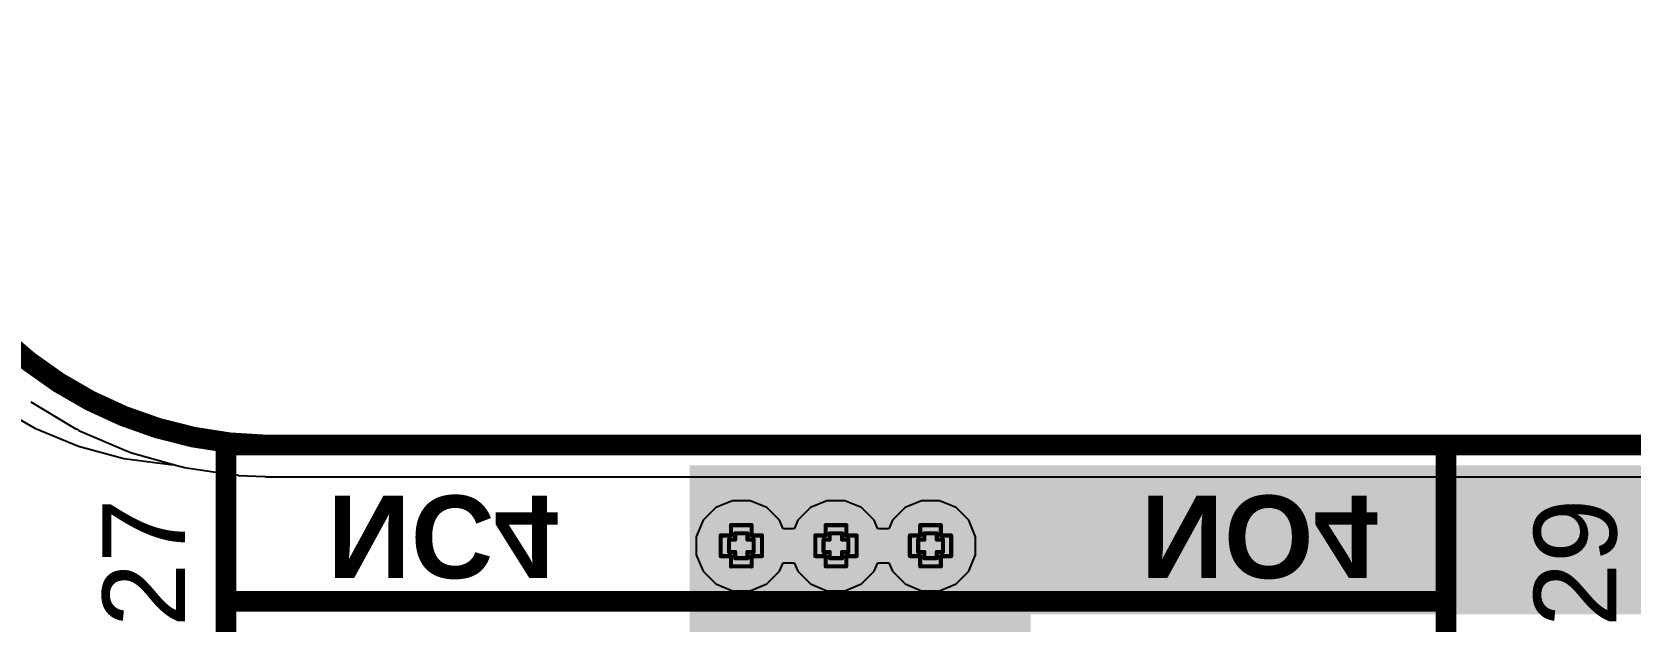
# Model space of a CAD drawing. Header units: inches. Extents: x -7 to 5163, y -3 to 5149.
# Drawn here: x 81.32 to 100.97, y 155.41 to 162.66 of the extents above; entities that cross this region are included whole.
import ezdxf

# ---------------------------------------------------------------- set-up
doc = ezdxf.new("R2010")
doc.units = ezdxf.units.IN
for name, color, linetype in [('Board Outline', 216, 'Continuous'), ('Bottom Layer', 5, 'Continuous'), ('Bottom Overlay', 54, 'Continuous'), ('Bottom Solder', 6, 'Continuous'), ('Drill Drawing', 1, 'Continuous'), ('GND', 76, 'Continuous'), ('Multi-Layer', 9, 'Continuous'), ('Pad Holes', 156, 'Continuous'), ('PWR', 16, 'Continuous'), ('Top Layer', 1, 'Continuous'), ('Top Overlay', 2, 'Continuous'), ('Top Solder', 216, 'Continuous'), ('Via Holes', 16, 'Continuous')]:
    doc.layers.add(name, color=color, linetype=linetype)
doc.styles.add('Arial', font='', dxfattribs={"height": 0.2})
doc.styles.add('Arial_Bold', font='', dxfattribs={"height": 0.2})
doc.styles.get('Arial').set_extended_font_data('Arial')
doc.styles.get('Arial_Bold').set_extended_font_data('Arial', bold=True)

# ---------------------------------------------------------------- blocks, each defined once
blk = doc.blocks.new('XY301V_A_5_0_3P_47')
at = {"layer": 'Bottom Layer'}
h = blk.add_hatch(color=5, dxfattribs=at)
edge = h.paths.add_edge_path()
edge.add_arc((-5, 0), 1.1, 0, 360)
h = blk.add_hatch(color=5, dxfattribs=at)
edge = h.paths.add_edge_path()
edge.add_arc((0, 0), 1.1, 0, 360)
h = blk.add_hatch(color=5, dxfattribs=at)
edge = h.paths.add_edge_path()
edge.add_arc((5, 0), 1.1, 0, 360)
at = {"layer": 'Bottom Solder'}
h = blk.add_hatch(color=6, dxfattribs=at)
edge = h.paths.add_edge_path()
edge.add_arc((-5, 0), 1.151, 0, 360)
h = blk.add_hatch(color=6, dxfattribs=at)
edge = h.paths.add_edge_path()
edge.add_arc((0, 0), 1.151, 0, 360)
h = blk.add_hatch(color=6, dxfattribs=at)
edge = h.paths.add_edge_path()
edge.add_arc((5, 0), 1.151, 0, 360)
at = {"layer": 'GND'}
h = blk.add_hatch(color=76, dxfattribs=at)
edge = h.paths.add_edge_path()
edge.add_arc((-5, 0), 1.1, 0, 360)
h = blk.add_hatch(color=76, dxfattribs=at)
edge = h.paths.add_edge_path()
edge.add_arc((0, 0), 1.1, 0, 360)
h = blk.add_hatch(color=76, dxfattribs=at)
edge = h.paths.add_edge_path()
edge.add_arc((5, 0), 1.1, 0, 360)
at = {"layer": 'Multi-Layer'}
h = blk.add_hatch(color=9, dxfattribs=at)
edge = h.paths.add_edge_path()
edge.add_arc((-5, 0), 1.1, 0, 360)
h = blk.add_hatch(color=9, dxfattribs=at)
edge = h.paths.add_edge_path()
edge.add_arc((0, 0), 1.1, 0, 360)
h = blk.add_hatch(color=9, dxfattribs=at)
edge = h.paths.add_edge_path()
edge.add_arc((5, 0), 1.1, 0, 360)
at = {"layer": 'Pad Holes'}
h = blk.add_hatch(color=7, dxfattribs=at)
edge = h.paths.add_edge_path()
edge.add_arc((-5, 0), 0.6, 0, 360)
h = blk.add_hatch(color=7, dxfattribs=at)
edge = h.paths.add_edge_path()
edge.add_arc((0, 0), 0.6, 0, 360)
h = blk.add_hatch(color=7, dxfattribs=at)
edge = h.paths.add_edge_path()
edge.add_arc((5, 0), 0.6, 0, 360)
at = {"layer": 'PWR'}
h = blk.add_hatch(color=16, dxfattribs=at)
edge = h.paths.add_edge_path()
edge.add_arc((-5, 0), 1.1, 0, 360)
h = blk.add_hatch(color=16, dxfattribs=at)
edge = h.paths.add_edge_path()
edge.add_arc((0, 0), 1.1, 0, 360)
h = blk.add_hatch(color=16, dxfattribs=at)
edge = h.paths.add_edge_path()
edge.add_arc((5, 0), 1.1, 0, 360)
at = {"layer": 'Top Layer'}
h = blk.add_hatch(color=1, dxfattribs=at)
edge = h.paths.add_edge_path()
edge.add_arc((-5, 0), 1.1, 0, 360)
h = blk.add_hatch(color=1, dxfattribs=at)
edge = h.paths.add_edge_path()
edge.add_arc((0, 0), 1.1, 0, 360)
h = blk.add_hatch(color=1, dxfattribs=at)
edge = h.paths.add_edge_path()
edge.add_arc((5, 0), 1.1, 0, 360)
at = {"layer": 'Top Solder'}
h = blk.add_hatch(color=216, dxfattribs=at)
edge = h.paths.add_edge_path()
edge.add_arc((-5, 0), 1.151, 0, 360)
h = blk.add_hatch(color=216, dxfattribs=at)
edge = h.paths.add_edge_path()
edge.add_arc((0, 0), 1.151, 0, 360)
h = blk.add_hatch(color=216, dxfattribs=at)
edge = h.paths.add_edge_path()
edge.add_arc((5, 0), 1.151, 0, 360)
at = {"layer": 'Top Overlay'}
for points in [[(-7.5, -4, 0.254, 0.254, 0), (-7.5, 3.6, 0.254, 0.254, 0)], [(-7.5, 3.6, 0.254, 0.254, 0), (7.5, 3.6, 0.254, 0.254, 0)], [(7.5, -4, 0.254, 0.254, 0), (7.5, 3.6, 0.254, 0.254, 0)], [(-7.5, 1.677, 0.254, 0.254, 0), (7.5, 1.677, 0.254, 0.254, 0)], [(-7.5, -1.947, 0.254, 0.254, 0), (7.5, -1.947, 0.254, 0.254, 0)], [(-7.5, -4, 0.254, 0.254, 0), (7.5, -4, 0.254, 0.254, 0)]]:
    blk.add_lwpolyline(points, format="xyseb", dxfattribs=at)
for points in [[(-7.564, 3.6, 0.127, 0.127, 1), (-7.437, 3.6, 0.127, 0.127, 1)], [(-7.564, 3.6, 0.127, 0.127, 1), (-7.437, 3.6, 0.127, 0.127, 1)], [(7.437, 3.6, 0.127, 0.127, 1), (7.564, 3.6, 0.127, 0.127, 1)], [(7.437, 3.6, 0.127, 0.127, 1), (7.564, 3.6, 0.127, 0.127, 1)], [(-7.564, 1.677, 0.127, 0.127, 1), (-7.437, 1.677, 0.127, 0.127, 1)], [(7.437, 1.677, 0.127, 0.127, 1), (7.564, 1.677, 0.127, 0.127, 1)], [(-7.564, -1.947, 0.127, 0.127, 1), (-7.437, -1.947, 0.127, 0.127, 1)], [(7.437, -1.947, 0.127, 0.127, 1), (7.564, -1.947, 0.127, 0.127, 1)], [(-7.564, -4, 0.127, 0.127, 1), (-7.437, -4, 0.127, 0.127, 1)], [(-7.564, -4, 0.127, 0.127, 1), (-7.437, -4, 0.127, 0.127, 1)], [(7.437, -4, 0.127, 0.127, 1), (7.564, -4, 0.127, 0.127, 1)], [(7.437, -4, 0.127, 0.127, 1), (7.564, -4, 0.127, 0.127, 1)]]:
    blk.add_lwpolyline(points, format="xyseb", close=True, dxfattribs=at)

msp = doc.modelspace()

# ---------------------------------------------------------------- hatches: boundary and pattern name
at = {"layer": 'Bottom Layer'}
for points in [[(89.408, 155.493), (190.304, 155.493), (190.304, 157.328), (89.408, 157.328)], [(89.408, 152.908), (93.066, 152.908), (93.066, 157.328), (89.408, 157.328)]]:
    msp.add_hatch(color=5, dxfattribs=at).paths.add_polyline_path(points)
h = msp.add_hatch(color=5, dxfattribs=at)
edge = h.paths.add_edge_path()
edge.add_arc((90.043, 156.337), 0.3, 0, 360)
h = msp.add_hatch(color=5, dxfattribs=at)
edge = h.paths.add_edge_path()
edge.add_arc((91.207, 156.337), 0.3, 0, 360)
h = msp.add_hatch(color=5, dxfattribs=at)
edge = h.paths.add_edge_path()
edge.add_arc((92.37, 156.337), 0.3, 0, 360)
at = {"layer": 'Bottom Solder'}
h = msp.add_hatch(color=6, dxfattribs=at)
edge = h.paths.add_edge_path()
edge.add_arc((90.043, 156.337), 0.402, 0, 360)
h = msp.add_hatch(color=6, dxfattribs=at)
edge = h.paths.add_edge_path()
edge.add_arc((91.207, 156.337), 0.402, 0, 360)
h = msp.add_hatch(color=6, dxfattribs=at)
edge = h.paths.add_edge_path()
edge.add_arc((92.37, 156.337), 0.402, 0, 360)
at = {"layer": 'GND'}
h = msp.add_hatch(color=76, dxfattribs=at)
edge = h.paths.add_edge_path()
edge.add_arc((90.043, 156.337), 0.3, 0, 360)
h = msp.add_hatch(color=76, dxfattribs=at)
edge = h.paths.add_edge_path()
edge.add_arc((91.207, 156.337), 0.3, 0, 360)
h = msp.add_hatch(color=76, dxfattribs=at)
edge = h.paths.add_edge_path()
edge.add_arc((92.37, 156.337), 0.3, 0, 360)
at = {"layer": 'PWR'}
h = msp.add_hatch(color=16, dxfattribs=at)
edge = h.paths.add_edge_path()
edge.add_arc((90.043, 156.337), 0.3, 0, 360)
h = msp.add_hatch(color=16, dxfattribs=at)
edge = h.paths.add_edge_path()
edge.add_arc((91.207, 156.337), 0.3, 0, 360)
h = msp.add_hatch(color=16, dxfattribs=at)
edge = h.paths.add_edge_path()
edge.add_arc((92.37, 156.337), 0.3, 0, 360)
at = {"layer": 'Top Layer'}
for points in [[(89.409, 155.499), (190.703, 155.499), (190.703, 157.328), (89.409, 157.328)], [(89.409, 126.822), (93.6, 126.822), (93.6, 157.328), (89.409, 157.328)]]:
    msp.add_hatch(color=1, dxfattribs=at).paths.add_polyline_path(points)
h = msp.add_hatch(color=1, dxfattribs=at)
edge = h.paths.add_edge_path()
edge.add_arc((90.043, 156.337), 0.3, 0, 360)
h = msp.add_hatch(color=1, dxfattribs=at)
edge = h.paths.add_edge_path()
edge.add_arc((91.207, 156.337), 0.3, 0, 360)
h = msp.add_hatch(color=1, dxfattribs=at)
edge = h.paths.add_edge_path()
edge.add_arc((92.37, 156.337), 0.3, 0, 360)
at = {"layer": 'Top Solder'}
h = msp.add_hatch(color=216, dxfattribs=at)
edge = h.paths.add_edge_path()
edge.add_arc((90.043, 156.337), 0.402, 0, 360)
h = msp.add_hatch(color=216, dxfattribs=at)
edge = h.paths.add_edge_path()
edge.add_arc((91.207, 156.337), 0.402, 0, 360)
h = msp.add_hatch(color=216, dxfattribs=at)
edge = h.paths.add_edge_path()
edge.add_arc((92.37, 156.337), 0.402, 0, 360)
at = {"layer": 'Via Holes'}
h = msp.add_hatch(color=7, dxfattribs=at)
edge = h.paths.add_edge_path()
edge.add_arc((90.043, 156.337), 0.15, 0, 360)
h = msp.add_hatch(color=7, dxfattribs=at)
edge = h.paths.add_edge_path()
edge.add_arc((91.207, 156.337), 0.15, 0, 360)
h = msp.add_hatch(color=7, dxfattribs=at)
edge = h.paths.add_edge_path()
edge.add_arc((92.37, 156.337), 0.15, 0, 360)

# ---------------------------------------------------------------- linework, layer by layer
at = {"layer": 'Board Outline'}
for points in [[(84.202, 157.576, 0.254, 0.254, -0.414214), (79.4, 162.53, 0.254, 0.254, 0)], [(84.202, 157.576, 0.254, 0.254, 0), (192.198, 157.576, 0.254, 0.254, 0)]]:
    msp.add_lwpolyline(points, format="xyseb", dxfattribs=at)
for points in [[(84.139, 157.576, 0.127, 0.127, 1), (84.266, 157.576, 0.127, 0.127, 1)], [(84.138, 157.576, 0.127, 0.127, 1), (84.265, 157.576, 0.127, 0.127, 1)]]:
    msp.add_lwpolyline(points, format="xyseb", close=True, dxfattribs=at)
at = {"layer": 'Drill Drawing'}
for points in [[(89.789, 156.21, 0.0508, 0.0508, 0), (89.789, 156.464, 0.0508, 0.0508, 0)], [(89.789, 156.464, 0.0508, 0.0508, 0), (89.916, 156.464, 0.0508, 0.0508, 0)], [(89.891, 156.261, 0.0508, 0.0508, 0), (89.891, 156.413, 0.0508, 0.0508, 0)], [(89.891, 156.413, 0.0508, 0.0508, 0), (89.967, 156.413, 0.0508, 0.0508, 0)], [(89.916, 156.464, 0.0508, 0.0508, 0), (89.916, 156.591, 0.0508, 0.0508, 0)], [(89.916, 156.591, 0.0508, 0.0508, 0), (90.17, 156.591, 0.0508, 0.0508, 0)], [(89.967, 156.413, 0.0508, 0.0508, 0), (89.967, 156.489, 0.0508, 0.0508, 0)], [(89.967, 156.489, 0.0508, 0.0508, 0), (90.119, 156.489, 0.0508, 0.0508, 0)], [(90.119, 156.413, 0.0508, 0.0508, 0), (90.119, 156.489, 0.0508, 0.0508, 0)], [(90.119, 156.413, 0.0508, 0.0508, 0), (90.195, 156.413, 0.0508, 0.0508, 0)], [(90.17, 156.464, 0.0508, 0.0508, 0), (90.17, 156.591, 0.0508, 0.0508, 0)], [(90.17, 156.464, 0.0508, 0.0508, 0), (90.297, 156.464, 0.0508, 0.0508, 0)], [(90.195, 156.261, 0.0508, 0.0508, 0), (90.195, 156.413, 0.0508, 0.0508, 0)], [(90.297, 156.21, 0.0508, 0.0508, 0), (90.297, 156.464, 0.0508, 0.0508, 0)], [(90.953, 156.21, 0.0508, 0.0508, 0), (90.953, 156.464, 0.0508, 0.0508, 0)], [(90.953, 156.464, 0.0508, 0.0508, 0), (91.08, 156.464, 0.0508, 0.0508, 0)], [(91.054, 156.261, 0.0508, 0.0508, 0), (91.054, 156.413, 0.0508, 0.0508, 0)], [(91.054, 156.413, 0.0508, 0.0508, 0), (91.13, 156.413, 0.0508, 0.0508, 0)], [(91.08, 156.464, 0.0508, 0.0508, 0), (91.08, 156.591, 0.0508, 0.0508, 0)], [(91.08, 156.591, 0.0508, 0.0508, 0), (91.334, 156.591, 0.0508, 0.0508, 0)], [(91.13, 156.413, 0.0508, 0.0508, 0), (91.13, 156.489, 0.0508, 0.0508, 0)], [(91.13, 156.489, 0.0508, 0.0508, 0), (91.283, 156.489, 0.0508, 0.0508, 0)], [(91.283, 156.413, 0.0508, 0.0508, 0), (91.283, 156.489, 0.0508, 0.0508, 0)], [(91.283, 156.413, 0.0508, 0.0508, 0), (91.359, 156.413, 0.0508, 0.0508, 0)], [(91.334, 156.464, 0.0508, 0.0508, 0), (91.334, 156.591, 0.0508, 0.0508, 0)], [(91.334, 156.464, 0.0508, 0.0508, 0), (91.461, 156.464, 0.0508, 0.0508, 0)], [(91.359, 156.261, 0.0508, 0.0508, 0), (91.359, 156.413, 0.0508, 0.0508, 0)], [(91.461, 156.21, 0.0508, 0.0508, 0), (91.461, 156.464, 0.0508, 0.0508, 0)], [(92.116, 156.21, 0.0508, 0.0508, 0), (92.116, 156.464, 0.0508, 0.0508, 0)], [(92.116, 156.464, 0.0508, 0.0508, 0), (92.243, 156.464, 0.0508, 0.0508, 0)], [(92.218, 156.261, 0.0508, 0.0508, 0), (92.218, 156.413, 0.0508, 0.0508, 0)], [(92.218, 156.413, 0.0508, 0.0508, 0), (92.294, 156.413, 0.0508, 0.0508, 0)], [(92.243, 156.464, 0.0508, 0.0508, 0), (92.243, 156.591, 0.0508, 0.0508, 0)], [(92.243, 156.591, 0.0508, 0.0508, 0), (92.497, 156.591, 0.0508, 0.0508, 0)], [(92.294, 156.413, 0.0508, 0.0508, 0), (92.294, 156.489, 0.0508, 0.0508, 0)], [(92.294, 156.489, 0.0508, 0.0508, 0), (92.447, 156.489, 0.0508, 0.0508, 0)], [(92.447, 156.413, 0.0508, 0.0508, 0), (92.447, 156.489, 0.0508, 0.0508, 0)], [(92.447, 156.413, 0.0508, 0.0508, 0), (92.523, 156.413, 0.0508, 0.0508, 0)], [(92.497, 156.464, 0.0508, 0.0508, 0), (92.497, 156.591, 0.0508, 0.0508, 0)], [(92.497, 156.464, 0.0508, 0.0508, 0), (92.624, 156.464, 0.0508, 0.0508, 0)], [(92.523, 156.261, 0.0508, 0.0508, 0), (92.523, 156.413, 0.0508, 0.0508, 0)], [(92.624, 156.21, 0.0508, 0.0508, 0), (92.624, 156.464, 0.0508, 0.0508, 0)], [(89.789, 156.21, 0.0508, 0.0508, 0), (89.916, 156.21, 0.0508, 0.0508, 0)], [(89.891, 156.261, 0.0508, 0.0508, 0), (89.967, 156.261, 0.0508, 0.0508, 0)], [(89.916, 156.083, 0.0508, 0.0508, 0), (89.916, 156.21, 0.0508, 0.0508, 0)], [(89.967, 156.185, 0.0508, 0.0508, 0), (89.967, 156.261, 0.0508, 0.0508, 0)], [(90.119, 156.261, 0.0508, 0.0508, 0), (90.195, 156.261, 0.0508, 0.0508, 0)], [(90.119, 156.185, 0.0508, 0.0508, 0), (90.119, 156.261, 0.0508, 0.0508, 0)], [(90.17, 156.21, 0.0508, 0.0508, 0), (90.297, 156.21, 0.0508, 0.0508, 0)], [(90.17, 156.083, 0.0508, 0.0508, 0), (90.17, 156.21, 0.0508, 0.0508, 0)], [(90.953, 156.21, 0.0508, 0.0508, 0), (91.08, 156.21, 0.0508, 0.0508, 0)], [(91.054, 156.261, 0.0508, 0.0508, 0), (91.13, 156.261, 0.0508, 0.0508, 0)], [(91.08, 156.083, 0.0508, 0.0508, 0), (91.08, 156.21, 0.0508, 0.0508, 0)], [(91.13, 156.185, 0.0508, 0.0508, 0), (91.13, 156.261, 0.0508, 0.0508, 0)], [(91.283, 156.261, 0.0508, 0.0508, 0), (91.359, 156.261, 0.0508, 0.0508, 0)], [(91.283, 156.185, 0.0508, 0.0508, 0), (91.283, 156.261, 0.0508, 0.0508, 0)], [(91.334, 156.21, 0.0508, 0.0508, 0), (91.461, 156.21, 0.0508, 0.0508, 0)], [(91.334, 156.083, 0.0508, 0.0508, 0), (91.334, 156.21, 0.0508, 0.0508, 0)], [(92.116, 156.21, 0.0508, 0.0508, 0), (92.243, 156.21, 0.0508, 0.0508, 0)], [(92.218, 156.261, 0.0508, 0.0508, 0), (92.294, 156.261, 0.0508, 0.0508, 0)], [(92.243, 156.083, 0.0508, 0.0508, 0), (92.243, 156.21, 0.0508, 0.0508, 0)], [(92.294, 156.185, 0.0508, 0.0508, 0), (92.294, 156.261, 0.0508, 0.0508, 0)], [(92.447, 156.261, 0.0508, 0.0508, 0), (92.523, 156.261, 0.0508, 0.0508, 0)], [(92.447, 156.185, 0.0508, 0.0508, 0), (92.447, 156.261, 0.0508, 0.0508, 0)], [(92.497, 156.21, 0.0508, 0.0508, 0), (92.624, 156.21, 0.0508, 0.0508, 0)], [(92.497, 156.083, 0.0508, 0.0508, 0), (92.497, 156.21, 0.0508, 0.0508, 0)], [(89.916, 156.083, 0.0508, 0.0508, 0), (90.17, 156.083, 0.0508, 0.0508, 0)], [(89.967, 156.185, 0.0508, 0.0508, 0), (90.119, 156.185, 0.0508, 0.0508, 0)], [(91.08, 156.083, 0.0508, 0.0508, 0), (91.334, 156.083, 0.0508, 0.0508, 0)], [(91.13, 156.185, 0.0508, 0.0508, 0), (91.283, 156.185, 0.0508, 0.0508, 0)], [(92.243, 156.083, 0.0508, 0.0508, 0), (92.497, 156.083, 0.0508, 0.0508, 0)], [(92.294, 156.185, 0.0508, 0.0508, 0), (92.447, 156.185, 0.0508, 0.0508, 0)]]:
    msp.add_lwpolyline(points, format="xyseb", dxfattribs=at)
for points in [[(89.776, 156.464, 0.0254, 0.0254, 1), (89.802, 156.464, 0.0254, 0.0254, 1)], [(89.776, 156.464, 0.0254, 0.0254, 1), (89.802, 156.464, 0.0254, 0.0254, 1)], [(89.878, 156.413, 0.0254, 0.0254, 1), (89.903, 156.413, 0.0254, 0.0254, 1)], [(89.878, 156.413, 0.0254, 0.0254, 1), (89.903, 156.413, 0.0254, 0.0254, 1)], [(89.903, 156.591, 0.0254, 0.0254, 1), (89.929, 156.591, 0.0254, 0.0254, 1)], [(89.903, 156.591, 0.0254, 0.0254, 1), (89.929, 156.591, 0.0254, 0.0254, 1)], [(89.903, 156.464, 0.0254, 0.0254, 1), (89.929, 156.464, 0.0254, 0.0254, 1)], [(89.903, 156.464, 0.0254, 0.0254, 1), (89.929, 156.464, 0.0254, 0.0254, 1)], [(89.954, 156.489, 0.0254, 0.0254, 1), (89.98, 156.489, 0.0254, 0.0254, 1)], [(89.954, 156.489, 0.0254, 0.0254, 1), (89.98, 156.489, 0.0254, 0.0254, 1)], [(89.954, 156.413, 0.0254, 0.0254, 1), (89.98, 156.413, 0.0254, 0.0254, 1)], [(89.954, 156.413, 0.0254, 0.0254, 1), (89.98, 156.413, 0.0254, 0.0254, 1)], [(90.106, 156.489, 0.0254, 0.0254, 1), (90.132, 156.489, 0.0254, 0.0254, 1)], [(90.106, 156.489, 0.0254, 0.0254, 1), (90.132, 156.489, 0.0254, 0.0254, 1)], [(90.106, 156.413, 0.0254, 0.0254, 1), (90.132, 156.413, 0.0254, 0.0254, 1)], [(90.106, 156.413, 0.0254, 0.0254, 1), (90.132, 156.413, 0.0254, 0.0254, 1)], [(90.157, 156.591, 0.0254, 0.0254, 1), (90.183, 156.591, 0.0254, 0.0254, 1)], [(90.157, 156.591, 0.0254, 0.0254, 1), (90.183, 156.591, 0.0254, 0.0254, 1)], [(90.157, 156.464, 0.0254, 0.0254, 1), (90.183, 156.464, 0.0254, 0.0254, 1)], [(90.157, 156.464, 0.0254, 0.0254, 1), (90.183, 156.464, 0.0254, 0.0254, 1)], [(90.183, 156.413, 0.0254, 0.0254, 1), (90.208, 156.413, 0.0254, 0.0254, 1)], [(90.183, 156.413, 0.0254, 0.0254, 1), (90.208, 156.413, 0.0254, 0.0254, 1)], [(90.284, 156.464, 0.0254, 0.0254, 1), (90.31, 156.464, 0.0254, 0.0254, 1)], [(90.284, 156.464, 0.0254, 0.0254, 1), (90.31, 156.464, 0.0254, 0.0254, 1)], [(90.94, 156.464, 0.0254, 0.0254, 1), (90.965, 156.464, 0.0254, 0.0254, 1)], [(90.94, 156.464, 0.0254, 0.0254, 1), (90.965, 156.464, 0.0254, 0.0254, 1)], [(91.042, 156.413, 0.0254, 0.0254, 1), (91.067, 156.413, 0.0254, 0.0254, 1)], [(91.042, 156.413, 0.0254, 0.0254, 1), (91.067, 156.413, 0.0254, 0.0254, 1)], [(91.067, 156.591, 0.0254, 0.0254, 1), (91.092, 156.591, 0.0254, 0.0254, 1)], [(91.067, 156.591, 0.0254, 0.0254, 1), (91.092, 156.591, 0.0254, 0.0254, 1)], [(91.067, 156.464, 0.0254, 0.0254, 1), (91.092, 156.464, 0.0254, 0.0254, 1)], [(91.067, 156.464, 0.0254, 0.0254, 1), (91.092, 156.464, 0.0254, 0.0254, 1)], [(91.118, 156.489, 0.0254, 0.0254, 1), (91.143, 156.489, 0.0254, 0.0254, 1)], [(91.118, 156.489, 0.0254, 0.0254, 1), (91.143, 156.489, 0.0254, 0.0254, 1)], [(91.118, 156.413, 0.0254, 0.0254, 1), (91.143, 156.413, 0.0254, 0.0254, 1)], [(91.118, 156.413, 0.0254, 0.0254, 1), (91.143, 156.413, 0.0254, 0.0254, 1)], [(91.27, 156.489, 0.0254, 0.0254, 1), (91.296, 156.489, 0.0254, 0.0254, 1)], [(91.27, 156.489, 0.0254, 0.0254, 1), (91.296, 156.489, 0.0254, 0.0254, 1)], [(91.27, 156.413, 0.0254, 0.0254, 1), (91.296, 156.413, 0.0254, 0.0254, 1)], [(91.27, 156.413, 0.0254, 0.0254, 1), (91.296, 156.413, 0.0254, 0.0254, 1)], [(91.321, 156.591, 0.0254, 0.0254, 1), (91.346, 156.591, 0.0254, 0.0254, 1)], [(91.321, 156.591, 0.0254, 0.0254, 1), (91.346, 156.591, 0.0254, 0.0254, 1)], [(91.321, 156.464, 0.0254, 0.0254, 1), (91.346, 156.464, 0.0254, 0.0254, 1)], [(91.321, 156.464, 0.0254, 0.0254, 1), (91.346, 156.464, 0.0254, 0.0254, 1)], [(91.346, 156.413, 0.0254, 0.0254, 1), (91.372, 156.413, 0.0254, 0.0254, 1)], [(91.346, 156.413, 0.0254, 0.0254, 1), (91.372, 156.413, 0.0254, 0.0254, 1)], [(91.448, 156.464, 0.0254, 0.0254, 1), (91.473, 156.464, 0.0254, 0.0254, 1)], [(91.448, 156.464, 0.0254, 0.0254, 1), (91.473, 156.464, 0.0254, 0.0254, 1)], [(92.104, 156.464, 0.0254, 0.0254, 1), (92.129, 156.464, 0.0254, 0.0254, 1)], [(92.104, 156.464, 0.0254, 0.0254, 1), (92.129, 156.464, 0.0254, 0.0254, 1)], [(92.205, 156.413, 0.0254, 0.0254, 1), (92.231, 156.413, 0.0254, 0.0254, 1)], [(92.205, 156.413, 0.0254, 0.0254, 1), (92.231, 156.413, 0.0254, 0.0254, 1)], [(92.231, 156.591, 0.0254, 0.0254, 1), (92.256, 156.591, 0.0254, 0.0254, 1)], [(92.231, 156.591, 0.0254, 0.0254, 1), (92.256, 156.591, 0.0254, 0.0254, 1)], [(92.231, 156.464, 0.0254, 0.0254, 1), (92.256, 156.464, 0.0254, 0.0254, 1)], [(92.231, 156.464, 0.0254, 0.0254, 1), (92.256, 156.464, 0.0254, 0.0254, 1)], [(92.281, 156.489, 0.0254, 0.0254, 1), (92.307, 156.489, 0.0254, 0.0254, 1)], [(92.281, 156.489, 0.0254, 0.0254, 1), (92.307, 156.489, 0.0254, 0.0254, 1)], [(92.281, 156.413, 0.0254, 0.0254, 1), (92.307, 156.413, 0.0254, 0.0254, 1)], [(92.281, 156.413, 0.0254, 0.0254, 1), (92.307, 156.413, 0.0254, 0.0254, 1)], [(92.434, 156.489, 0.0254, 0.0254, 1), (92.459, 156.489, 0.0254, 0.0254, 1)], [(92.434, 156.489, 0.0254, 0.0254, 1), (92.459, 156.489, 0.0254, 0.0254, 1)], [(92.434, 156.413, 0.0254, 0.0254, 1), (92.459, 156.413, 0.0254, 0.0254, 1)], [(92.434, 156.413, 0.0254, 0.0254, 1), (92.459, 156.413, 0.0254, 0.0254, 1)], [(92.485, 156.591, 0.0254, 0.0254, 1), (92.51, 156.591, 0.0254, 0.0254, 1)], [(92.485, 156.591, 0.0254, 0.0254, 1), (92.51, 156.591, 0.0254, 0.0254, 1)], [(92.485, 156.464, 0.0254, 0.0254, 1), (92.51, 156.464, 0.0254, 0.0254, 1)], [(92.485, 156.464, 0.0254, 0.0254, 1), (92.51, 156.464, 0.0254, 0.0254, 1)], [(92.51, 156.413, 0.0254, 0.0254, 1), (92.535, 156.413, 0.0254, 0.0254, 1)], [(92.51, 156.413, 0.0254, 0.0254, 1), (92.535, 156.413, 0.0254, 0.0254, 1)], [(92.612, 156.464, 0.0254, 0.0254, 1), (92.637, 156.464, 0.0254, 0.0254, 1)], [(92.612, 156.464, 0.0254, 0.0254, 1), (92.637, 156.464, 0.0254, 0.0254, 1)], [(89.776, 156.21, 0.0254, 0.0254, 1), (89.802, 156.21, 0.0254, 0.0254, 1)], [(89.776, 156.21, 0.0254, 0.0254, 1), (89.802, 156.21, 0.0254, 0.0254, 1)], [(89.878, 156.261, 0.0254, 0.0254, 1), (89.903, 156.261, 0.0254, 0.0254, 1)], [(89.878, 156.261, 0.0254, 0.0254, 1), (89.903, 156.261, 0.0254, 0.0254, 1)], [(89.903, 156.21, 0.0254, 0.0254, 1), (89.929, 156.21, 0.0254, 0.0254, 1)], [(89.903, 156.21, 0.0254, 0.0254, 1), (89.929, 156.21, 0.0254, 0.0254, 1)], [(89.954, 156.261, 0.0254, 0.0254, 1), (89.98, 156.261, 0.0254, 0.0254, 1)], [(89.954, 156.261, 0.0254, 0.0254, 1), (89.98, 156.261, 0.0254, 0.0254, 1)], [(90.106, 156.261, 0.0254, 0.0254, 1), (90.132, 156.261, 0.0254, 0.0254, 1)], [(90.106, 156.261, 0.0254, 0.0254, 1), (90.132, 156.261, 0.0254, 0.0254, 1)], [(90.157, 156.21, 0.0254, 0.0254, 1), (90.183, 156.21, 0.0254, 0.0254, 1)], [(90.157, 156.21, 0.0254, 0.0254, 1), (90.183, 156.21, 0.0254, 0.0254, 1)], [(90.183, 156.261, 0.0254, 0.0254, 1), (90.208, 156.261, 0.0254, 0.0254, 1)], [(90.183, 156.261, 0.0254, 0.0254, 1), (90.208, 156.261, 0.0254, 0.0254, 1)], [(90.284, 156.21, 0.0254, 0.0254, 1), (90.31, 156.21, 0.0254, 0.0254, 1)], [(90.284, 156.21, 0.0254, 0.0254, 1), (90.31, 156.21, 0.0254, 0.0254, 1)], [(90.94, 156.21, 0.0254, 0.0254, 1), (90.965, 156.21, 0.0254, 0.0254, 1)], [(90.94, 156.21, 0.0254, 0.0254, 1), (90.965, 156.21, 0.0254, 0.0254, 1)], [(91.042, 156.261, 0.0254, 0.0254, 1), (91.067, 156.261, 0.0254, 0.0254, 1)], [(91.042, 156.261, 0.0254, 0.0254, 1), (91.067, 156.261, 0.0254, 0.0254, 1)], [(91.067, 156.21, 0.0254, 0.0254, 1), (91.092, 156.21, 0.0254, 0.0254, 1)], [(91.067, 156.21, 0.0254, 0.0254, 1), (91.092, 156.21, 0.0254, 0.0254, 1)], [(91.118, 156.261, 0.0254, 0.0254, 1), (91.143, 156.261, 0.0254, 0.0254, 1)], [(91.118, 156.261, 0.0254, 0.0254, 1), (91.143, 156.261, 0.0254, 0.0254, 1)], [(91.27, 156.261, 0.0254, 0.0254, 1), (91.296, 156.261, 0.0254, 0.0254, 1)], [(91.27, 156.261, 0.0254, 0.0254, 1), (91.296, 156.261, 0.0254, 0.0254, 1)], [(91.321, 156.21, 0.0254, 0.0254, 1), (91.346, 156.21, 0.0254, 0.0254, 1)], [(91.321, 156.21, 0.0254, 0.0254, 1), (91.346, 156.21, 0.0254, 0.0254, 1)], [(91.346, 156.261, 0.0254, 0.0254, 1), (91.372, 156.261, 0.0254, 0.0254, 1)], [(91.346, 156.261, 0.0254, 0.0254, 1), (91.372, 156.261, 0.0254, 0.0254, 1)], [(91.448, 156.21, 0.0254, 0.0254, 1), (91.473, 156.21, 0.0254, 0.0254, 1)], [(91.448, 156.21, 0.0254, 0.0254, 1), (91.473, 156.21, 0.0254, 0.0254, 1)], [(92.104, 156.21, 0.0254, 0.0254, 1), (92.129, 156.21, 0.0254, 0.0254, 1)], [(92.104, 156.21, 0.0254, 0.0254, 1), (92.129, 156.21, 0.0254, 0.0254, 1)], [(92.205, 156.261, 0.0254, 0.0254, 1), (92.231, 156.261, 0.0254, 0.0254, 1)], [(92.205, 156.261, 0.0254, 0.0254, 1), (92.231, 156.261, 0.0254, 0.0254, 1)], [(92.231, 156.21, 0.0254, 0.0254, 1), (92.256, 156.21, 0.0254, 0.0254, 1)], [(92.231, 156.21, 0.0254, 0.0254, 1), (92.256, 156.21, 0.0254, 0.0254, 1)], [(92.281, 156.261, 0.0254, 0.0254, 1), (92.307, 156.261, 0.0254, 0.0254, 1)], [(92.281, 156.261, 0.0254, 0.0254, 1), (92.307, 156.261, 0.0254, 0.0254, 1)], [(92.434, 156.261, 0.0254, 0.0254, 1), (92.459, 156.261, 0.0254, 0.0254, 1)], [(92.434, 156.261, 0.0254, 0.0254, 1), (92.459, 156.261, 0.0254, 0.0254, 1)], [(92.485, 156.21, 0.0254, 0.0254, 1), (92.51, 156.21, 0.0254, 0.0254, 1)], [(92.485, 156.21, 0.0254, 0.0254, 1), (92.51, 156.21, 0.0254, 0.0254, 1)], [(92.51, 156.261, 0.0254, 0.0254, 1), (92.535, 156.261, 0.0254, 0.0254, 1)], [(92.51, 156.261, 0.0254, 0.0254, 1), (92.535, 156.261, 0.0254, 0.0254, 1)], [(92.612, 156.21, 0.0254, 0.0254, 1), (92.637, 156.21, 0.0254, 0.0254, 1)], [(92.612, 156.21, 0.0254, 0.0254, 1), (92.637, 156.21, 0.0254, 0.0254, 1)], [(89.903, 156.083, 0.0254, 0.0254, 1), (89.929, 156.083, 0.0254, 0.0254, 1)], [(89.903, 156.083, 0.0254, 0.0254, 1), (89.929, 156.083, 0.0254, 0.0254, 1)], [(89.954, 156.185, 0.0254, 0.0254, 1), (89.98, 156.185, 0.0254, 0.0254, 1)], [(89.954, 156.185, 0.0254, 0.0254, 1), (89.98, 156.185, 0.0254, 0.0254, 1)], [(90.106, 156.185, 0.0254, 0.0254, 1), (90.132, 156.185, 0.0254, 0.0254, 1)], [(90.106, 156.185, 0.0254, 0.0254, 1), (90.132, 156.185, 0.0254, 0.0254, 1)], [(90.157, 156.083, 0.0254, 0.0254, 1), (90.183, 156.083, 0.0254, 0.0254, 1)], [(90.157, 156.083, 0.0254, 0.0254, 1), (90.183, 156.083, 0.0254, 0.0254, 1)], [(91.067, 156.083, 0.0254, 0.0254, 1), (91.092, 156.083, 0.0254, 0.0254, 1)], [(91.067, 156.083, 0.0254, 0.0254, 1), (91.092, 156.083, 0.0254, 0.0254, 1)], [(91.118, 156.185, 0.0254, 0.0254, 1), (91.143, 156.185, 0.0254, 0.0254, 1)], [(91.118, 156.185, 0.0254, 0.0254, 1), (91.143, 156.185, 0.0254, 0.0254, 1)], [(91.27, 156.185, 0.0254, 0.0254, 1), (91.296, 156.185, 0.0254, 0.0254, 1)], [(91.27, 156.185, 0.0254, 0.0254, 1), (91.296, 156.185, 0.0254, 0.0254, 1)], [(91.321, 156.083, 0.0254, 0.0254, 1), (91.346, 156.083, 0.0254, 0.0254, 1)], [(91.321, 156.083, 0.0254, 0.0254, 1), (91.346, 156.083, 0.0254, 0.0254, 1)], [(92.231, 156.083, 0.0254, 0.0254, 1), (92.256, 156.083, 0.0254, 0.0254, 1)], [(92.231, 156.083, 0.0254, 0.0254, 1), (92.256, 156.083, 0.0254, 0.0254, 1)], [(92.281, 156.185, 0.0254, 0.0254, 1), (92.307, 156.185, 0.0254, 0.0254, 1)], [(92.281, 156.185, 0.0254, 0.0254, 1), (92.307, 156.185, 0.0254, 0.0254, 1)], [(92.434, 156.185, 0.0254, 0.0254, 1), (92.459, 156.185, 0.0254, 0.0254, 1)], [(92.434, 156.185, 0.0254, 0.0254, 1), (92.459, 156.185, 0.0254, 0.0254, 1)], [(92.485, 156.083, 0.0254, 0.0254, 1), (92.51, 156.083, 0.0254, 0.0254, 1)], [(92.485, 156.083, 0.0254, 0.0254, 1), (92.51, 156.083, 0.0254, 0.0254, 1)]]:
    msp.add_lwpolyline(points, format="xyseb", close=True, dxfattribs=at)
at = {"layer": 'GND'}
for p, q in [((81.305, 158.107), (81.853, 157.779)), ((81.853, 157.779), (81.877, 157.771)), ((81.877, 157.771), (81.898, 157.756)), ((81.898, 157.756), (82.484, 157.503)), ((82.484, 157.503), (82.509, 157.497)), ((82.509, 157.497), (82.532, 157.486)), ((82.532, 157.486), (83.145, 157.311)), ((83.145, 157.311), (83.171, 157.309)), ((83.171, 157.309), (83.195, 157.3)), ((83.195, 157.3), (83.826, 157.207)), ((83.826, 157.207), (83.846, 157.208)), ((83.846, 157.208), (83.864, 157.203)), ((83.864, 157.203), (84.183, 157.188)), ((84.183, 157.188), (84.193, 157.189)), ((84.193, 157.189), (84.202, 157.187)), ((84.202, 157.187), (192.195, 157.187)), ((89.933, 156.891), (89.729, 156.807)), ((90.153, 156.891), (89.933, 156.891)), ((90.357, 156.807), (90.153, 156.891)), ((91.096, 156.891), (90.893, 156.807)), ((91.317, 156.891), (91.096, 156.891)), ((91.52, 156.807), (91.317, 156.891)), ((92.26, 156.891), (92.057, 156.807)), ((92.481, 156.891), (92.26, 156.891)), ((92.684, 156.807), (92.481, 156.891)), ((89.573, 156.651), (89.489, 156.447)), ((89.729, 156.807), (89.573, 156.651)), ((90.513, 156.651), (90.357, 156.807)), ((90.556, 156.546), (90.513, 156.651)), ((90.737, 156.651), (90.694, 156.546)), ((90.893, 156.807), (90.737, 156.651)), ((91.676, 156.651), (91.52, 156.807)), ((91.72, 156.546), (91.676, 156.651)), ((91.901, 156.651), (91.857, 156.546)), ((92.057, 156.807), (91.901, 156.651)), ((92.84, 156.651), (92.684, 156.807)), ((92.924, 156.447), (92.84, 156.651)), ((89.489, 156.447), (89.489, 156.227)), ((90.694, 156.546), (90.556, 156.546)), ((91.857, 156.546), (91.72, 156.546)), ((92.924, 156.227), (92.924, 156.447)), ((89.489, 156.227), (89.573, 156.023)), ((90.513, 156.023), (90.556, 156.128)), ((90.556, 156.128), (90.694, 156.128)), ((90.694, 156.128), (90.737, 156.023)), ((91.676, 156.023), (91.72, 156.128)), ((91.72, 156.128), (91.857, 156.128)), ((91.857, 156.128), (91.901, 156.023)), ((92.84, 156.023), (92.924, 156.227)), ((89.573, 156.023), (89.729, 155.867)), ((89.729, 155.867), (89.933, 155.783)), ((90.153, 155.783), (90.357, 155.867)), ((90.357, 155.867), (90.513, 156.023)), ((90.737, 156.023), (90.893, 155.867)), ((90.893, 155.867), (91.096, 155.783)), ((91.317, 155.783), (91.52, 155.867)), ((91.52, 155.867), (91.676, 156.023)), ((91.901, 156.023), (92.057, 155.867)), ((92.057, 155.867), (92.26, 155.783)), ((92.481, 155.783), (92.684, 155.867)), ((92.684, 155.867), (92.84, 156.023)), ((89.933, 155.783), (90.153, 155.783)), ((91.096, 155.783), (91.317, 155.783)), ((92.26, 155.783), (92.481, 155.783))]:
    msp.add_line(p, q, dxfattribs=at)
at = {"layer": 'PWR'}
for p, q in [((80.857, 158.072), (81.357, 157.783)), ((81.357, 157.783), (81.891, 157.562)), ((81.891, 157.562), (82.45, 157.412)), ((82.45, 157.412), (83.023, 157.337)), ((83.023, 157.337), (83.057, 157.336)), ((83.057, 157.336), (83.145, 157.311)), ((83.145, 157.311), (83.171, 157.309)), ((83.171, 157.309), (83.195, 157.3)), ((83.195, 157.3), (83.826, 157.207)), ((83.826, 157.207), (83.846, 157.208)), ((83.846, 157.208), (83.864, 157.203)), ((83.864, 157.203), (84.183, 157.188)), ((84.183, 157.188), (84.193, 157.189)), ((84.193, 157.189), (84.202, 157.187)), ((84.202, 157.187), (192.195, 157.187))]:
    msp.add_line(p, q, dxfattribs=at)

# ---------------------------------------------------------------- block references
msp.add_blockref('XY301V_A_5_0_3P_47', (91.207, 153.976))

# ---------------------------------------------------------------- texts
at = {"layer": 'Bottom Overlay', "style": 'Arial_Bold', "text_generation_flag": 2}
for s, p in [('NC4', (84.953, 156.955)), ('NO4', (94.953, 156.955))]:
    msp.add_text(s, height=1.016, rotation=180, dxfattribs=at).set_placement(p)
at = {"layer": 'Top Overlay', "style": 'Arial'}
for s, p in [('J27', (83.203, 154.628)), ('J29', (100.805, 154.628))]:
    msp.add_text(s, height=1.016, rotation=90, dxfattribs=at).set_placement(p)

doc.saveas('drawing.dxf')
